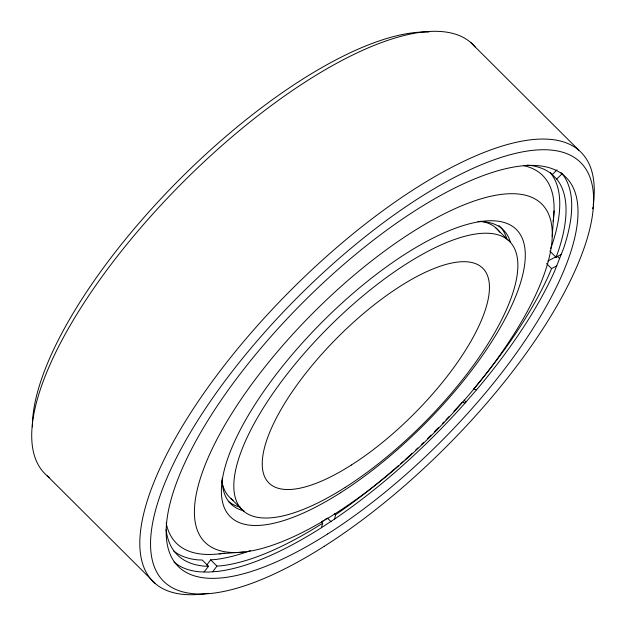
<?xml version="1.0" encoding="UTF-8"?>
<svg xmlns="http://www.w3.org/2000/svg" width="626" height="626" viewBox="0 0 626 626"><rect width="100%" height="100%" fill="white"/><g stroke="black" fill="none" stroke-linecap="round" stroke-linejoin="round"><path stroke-width="0.94" d="M552.21 236.581L554.041 210.923M173.981 562.046A274.657 97.977 -45.1 0 0 199.882 571.835L208.208 572.094L217.214 571.46A274.657 97.977 -45.1 0 0 321.435 527.695L334.683 518.977L335.544 514.744A267.083 95.277 -45.1 0 0 398.613 465.517M321.435 527.695L322.664 523.219L321.412 521.974M550.653 248.679L551.819 245.517A267.083 95.277 -45.1 0 0 550.434 172.807L556.702 179.052A267.083 95.277 -45.1 0 1 558.087 251.762L556.052 257.294L549.784 251.049M556.858 265.823L551.584 268.577L549.151 274.329A267.083 95.277 -45.1 0 1 473.553 389.082L476.605 389.748A274.657 97.977 -45.1 0 0 554.354 271.739L563.541 248.538A274.657 97.977 -45.1 0 0 562.117 173.762L560.841 172.455M206.752 565.114L210.665 559.847L215.047 559.542A267.083 95.277 -45.1 0 0 250.29 550.7M212.707 571.781L216.932 566.092L221.314 565.787A267.083 95.277 -45.1 0 0 322.664 523.219M204.045 571.961L208.505 566.272L202.237 560.027L198.192 559.902A267.083 95.277 -45.1 0 1 173.692 550.95M334.683 518.977A274.657 97.977 -45.1 0 0 465.016 403.105L476.605 389.748M556.976 169.857L552.343 174.599A267.083 95.277 -45.1 0 0 527.162 165.076M556.702 179.052L562.117 173.762M321.701 521.732L323.313 520.675M324.925 519.611L326.537 518.555M556.052 257.294L561.452 254.226M547.86 261.003L557.179 256.136L559.691 258.632M219.139 553.861L244.203 551.983M208.505 566.272L204.459 566.147A267.083 95.277 -45.1 0 1 166.07 529.486M465.016 403.105L462.285 402.072A267.083 95.277 -45.1 0 1 453.881 411.36M470.611 42.38L578.737 150.107M546.568 263.585L551.584 268.577M495.596 227.645L508.132 240.134M464.054 400.03L465.932 401.9M334.292 513.5L335.544 514.744M327.343 518.023L331.107 521.771M231.01 498.586L243.545 511.074M210.665 559.847L216.932 566.092M47.263 475.893L155.389 583.62M498.922 225.532A193.207 68.923 -45.1 0 1 506.669 238.717M240.376 507.185A193.207 68.923 -45.1 0 1 228.365 501.293M477.928 221.612A193.207 68.923 -45.1 0 1 510.433 242.458M244.14 510.933A193.207 68.923 -45.1 0 1 222.23 478.256M449.28 416.321A267.083 95.277 -45.1 0 1 445.955 419.843M443.951 421.955A267.083 95.277 -45.1 0 1 442.605 423.356M438.56 427.535A267.083 95.277 -45.1 0 1 434.467 431.69M431.04 435.125A267.083 95.277 -45.1 0 1 427.589 438.536M423.419 442.598A267.083 95.277 -45.1 0 1 421.321 444.617M417.816 447.966A267.083 95.277 -45.1 0 1 415.703 449.953M412.174 453.255A267.083 95.277 -45.1 0 1 405.061 459.766M403.629 461.049A267.083 95.277 -45.1 0 1 400.765 463.608M523.516 165.6A259.5 92.578 -45.1 0 1 553.126 221.314M224.538 553.102A259.5 92.578 -45.1 0 1 166.18 523.07M49.352 477.552A303.07 108.118 -45.1 0 1 180.734 184.451A303.07 108.118 -45.1 0 1 475.557 47.443M208.325 593.299A303.07 108.118 -45.1 0 1 289.149 291.88A303.07 108.118 -45.1 0 1 593.19 205.281M592.939 207.042A303.07 108.118 -45.1 0 1 592.658 208.826M32.403 426.893A295.495 105.411 -45.1 0 1 181.603 177.393A295.495 105.411 -45.1 0 1 428.943 32.051M480.424 221.205A189.42 67.569 -45.1 0 1 499.767 232.23M233.138 500.205A189.42 67.569 -45.1 0 1 221.854 480.885M340.591 492.709A202.683 72.303 -45.1 0 0 518.203 231.534A202.683 72.303 -45.1 0 0 261.206 395.076A202.683 72.303 -45.1 0 0 340.591 492.709M327.703 533.939A274.657 97.977 -45.1 0 0 568.392 180.006A274.657 97.977 -45.1 0 0 220.141 401.626A274.657 97.977 -45.1 0 0 327.703 533.939M351.358 465.024A151.531 54.055 -45.1 0 0 484.148 269.759A151.531 54.055 -45.1 0 0 292.013 392.025A151.531 54.055 -45.1 0 0 351.358 465.024M324.338 546.232A295.495 105.411 -45.1 0 0 583.283 165.452A295.495 105.411 -45.1 0 0 208.615 403.887A295.495 105.411 -45.1 0 0 324.338 546.232M345.239 487.38A189.42 67.569 -45.1 0 0 511.223 243.295A189.42 67.569 -45.1 0 0 271.05 396.133A189.42 67.569 -45.1 0 0 345.239 487.38M334.777 513.946A238.67 85.144 -45.1 0 0 543.916 206.392A238.67 85.144 -45.1 0 0 241.3 398.973A238.67 85.144 -45.1 0 0 334.777 513.946"/></g></svg>
